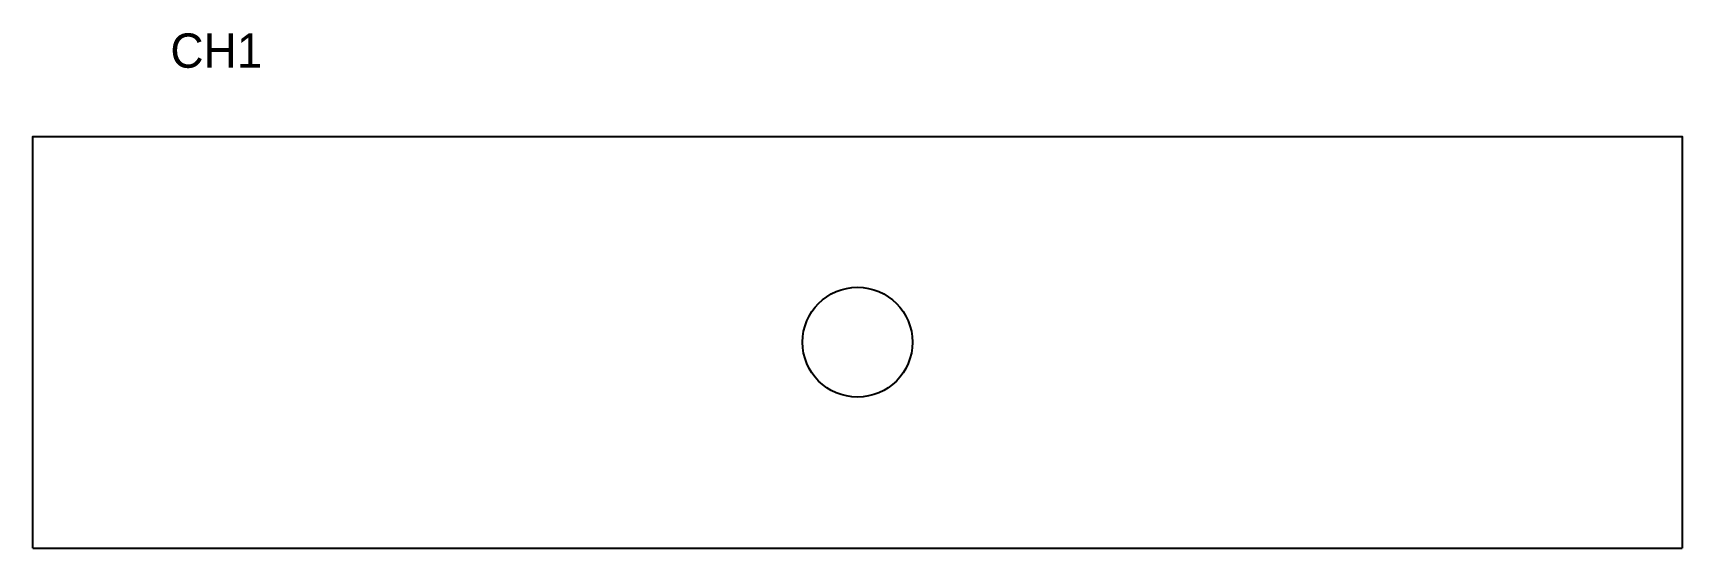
# Model space of a CAD drawing. Header units: millimetres. Extents: x 50000 to 51200, y 20000 to 20375.
import ezdxf

# ---------------------------------------------------------------- set-up
doc = ezdxf.new("R2010")
doc.units = ezdxf.units.MM
doc.layers.add('PECA CIANO', color=4, linetype='Continuous')

msp = doc.modelspace()

# ---------------------------------------------------------------- linework, layer by layer
at = {"layer": 'PECA CIANO'}
msp.add_line((50000, 20000), (51200, 20000), dxfattribs=at)
msp.add_lwpolyline([(50000, 20000), (50000, 20300), (51200, 20300), (51200, 20000)], dxfattribs=at)
msp.add_circle((50600, 20150), 40, dxfattribs=at)

# ---------------------------------------------------------------- texts
msp.add_text('CH1', height=25, dxfattribs=at).set_placement((50100, 20350))

doc.saveas('drawing.dxf')
